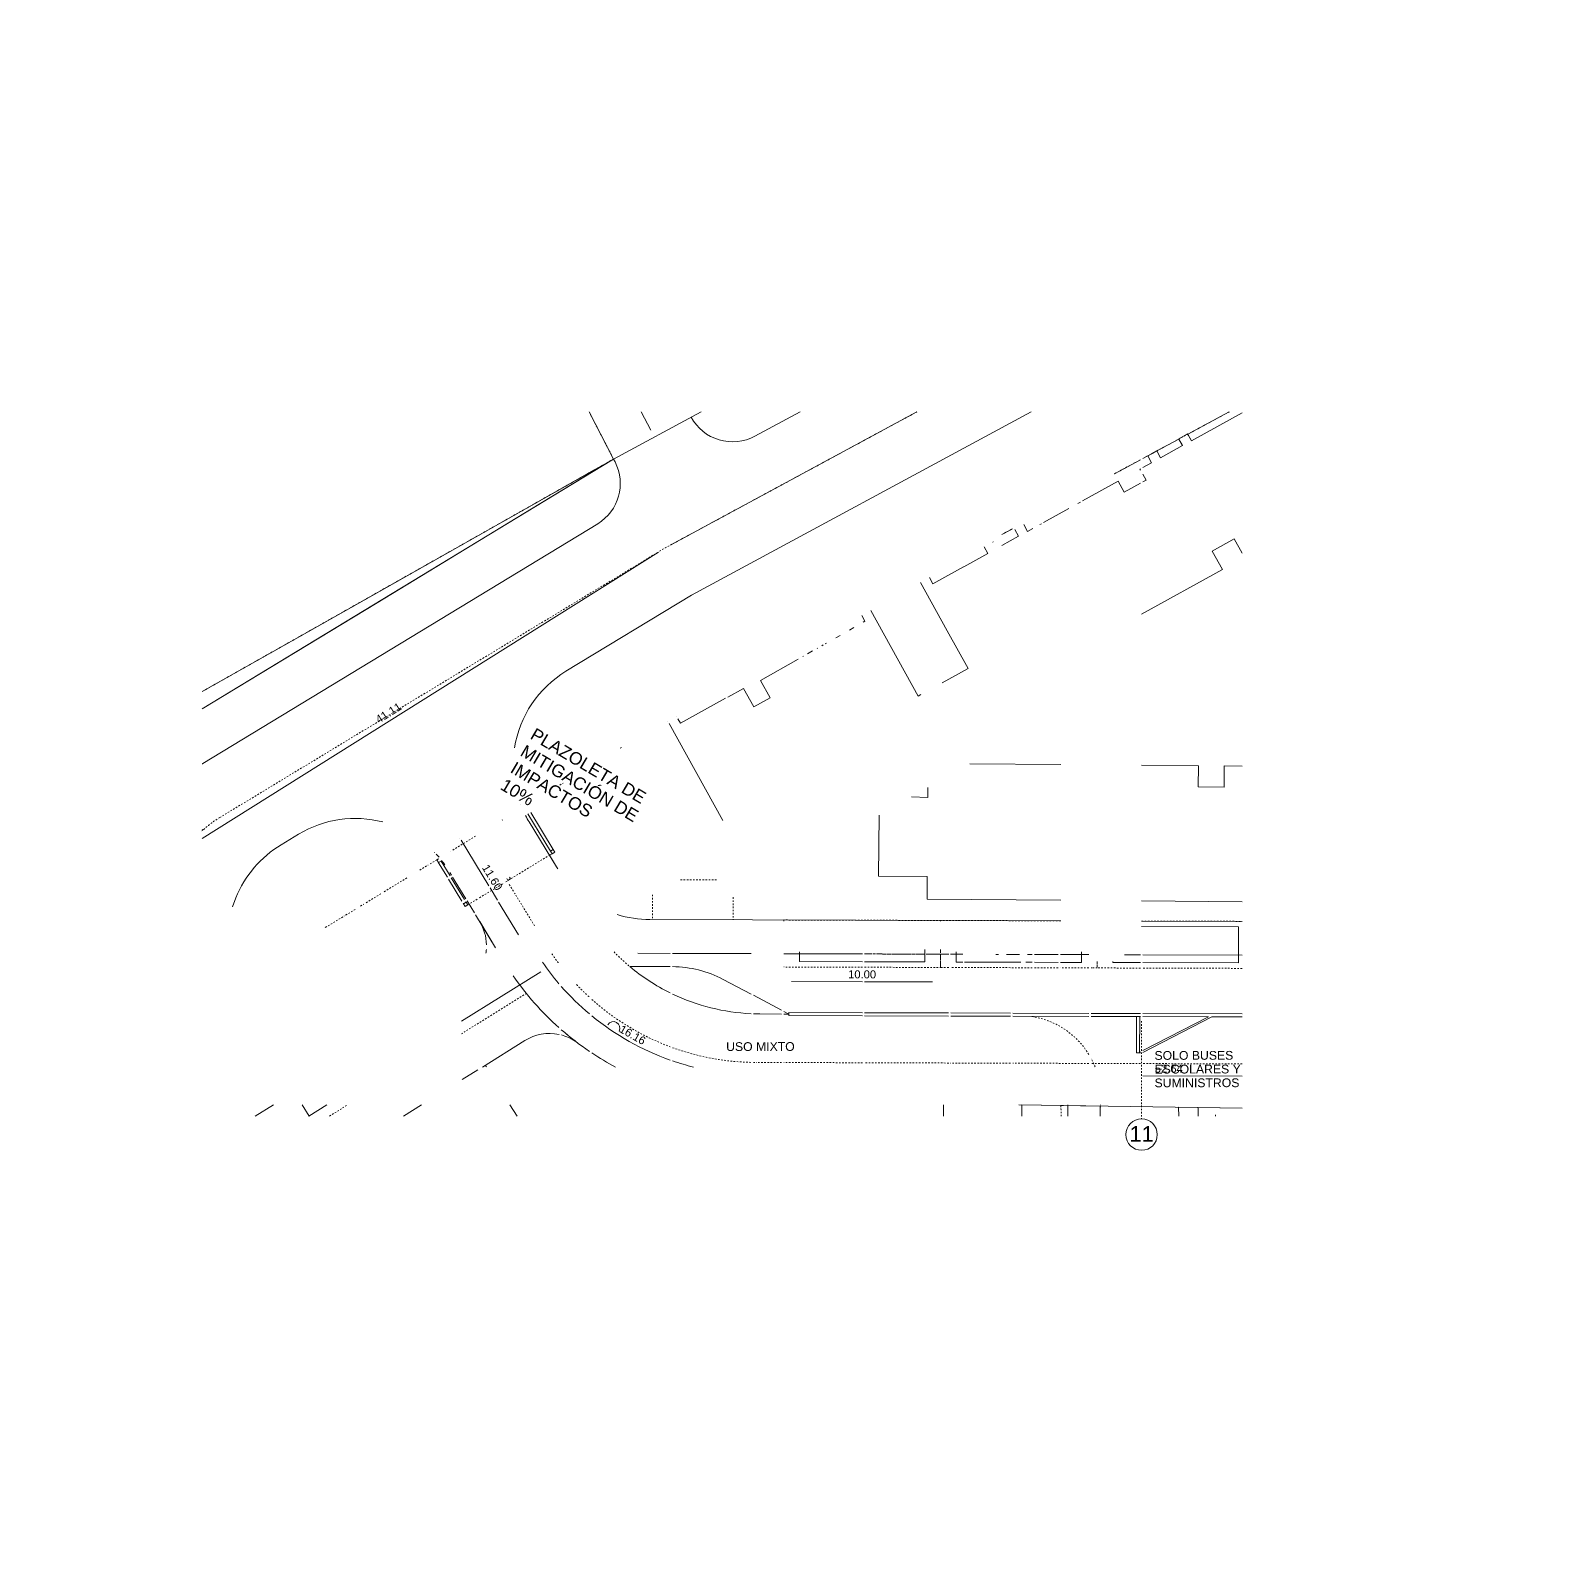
# Model space of a CAD drawing. Header units: metres. Extents: x -10 to 246, y 16 to 113.
# Drawn here: x 148.9 to 245.6, y 16.4 to 113.1 of the extents above; entities that cross this region are included whole.
import ezdxf

# ---------------------------------------------------------------- set-up
doc = ezdxf.new("R2010")
doc.units = ezdxf.units.M
for name, pattern in [('IMPORT-ACAD_ISO02W100 _2_', [0.075, 0.06, -0.015]), ('IMPORT-carrilciclo', [0.016, 0.006, -0.01]), ('IMPORT-HIDDEN _5_', [0.001875, 0.00125, -0.000625]), ('IMPORT-HIDDEN2 _2_', [0.023813, 0.015875, -0.007938]), ('LíneaDeRejilla', [0.021, 0.012, -0.003, 0.003, -0.003])]:
    doc.linetypes.add(name, pattern=pattern)
for name, color, linetype, lineweight in [('00_AREAS DE CESION PUBLICA', 63, 'Continuous', 5), ('00_TEXTOS', 7, 'Continuous', 5), ('00_URB_ ZONAS DURAS PEATONALES', 31, 'Continuous', 5), ('00_URB_HUELLA JARDÍN', 7, 'Continuous', 5), ('00_URB_LINDEROS', 1, 'Continuous', 5), ('00_URB_ZONAS VERDES_NO CTA', 63, 'Continuous', 5), ('00_VIA LOCAL LOTE A SEGREGAR', 253, 'Continuous', 5), ('A-MURO', 113, 'Continuous', 9), ('A-PL5', 5, 'Continuous', 5), ('A-VENT', 1, 'Continuous', 5), ('A07-PROYECCION-01', 8, 'IMPORT-HIDDEN2 _2_', 5), ('COTAS', 2, 'Continuous', 5), ('S-REJI', 1, 'Continuous', 5), ('S-REJI-IDEN', 1, 'Continuous', 5)]:
    doc.layers.add(name, color=color, linetype=linetype, lineweight=lineweight)
doc.layers.get('A-VENT').off()
doc.styles.add('Arial', font='Arial.ttf', dxfattribs={"height": 0.510389})
doc.styles.add('Arial_1', font='Arial.ttf', dxfattribs={"height": 0.797154})
doc.styles.add('Arial_2', font='Arial.ttf', dxfattribs={"height": 0.558007})
doc.styles.add('Arial_5', font='Arial.ttf', dxfattribs={"height": 1})

# ---------------------------------------------------------------- blocks, each defined once
blk = doc.blocks.new('DISPOSICIÓN URBANA JARDIN_dwg-1215257-Nivel 2')
at = {"color": 10, "linetype": 'IMPORT-ACAD_ISO02W100 _2_', "lineweight": 5}
for p, q in [((56.552, 90.271), (56.545, 90.269)), ((53.241, 84.298), (53.243, 84.292))]:
    blk.add_line(p, q, dxfattribs=at)
for start, end in [(22.43598, 102.52028), (194.1805, 194.36391), (241.88098, 256.64102), (270.74524, 278.53771), (281.40939, 282.20998)]:
    blk.add_arc((57.786, 85.682), 4.751, start, end, dxfattribs=at)
at = {"layer": '00_AREAS DE CESION PUBLICA', "color": 254, "flags": 128}
blk.add_lwpolyline([(101.632, 89.254), (99.19, 87.868), (99.479, 87.391)], dxfattribs=at)
at = {"layer": '00_URB_ ZONAS DURAS PEATONALES', "color": 7}
for p, q in [((94.969, 100.608), (89.417, 97.409)), ((90.066, 96.303), (95.602, 99.53)), ((62.962, 80.507), (85.617, 93.71)), ((57.559, 91.986), (57.555, 91.988)), ((63.766, 88.309), (57.688, 91.909)), ((52.108, 82.682), (52.117, 82.675))]:
    blk.add_line(p, q, dxfattribs=at)
at = {"layer": '00_URB_ ZONAS DURAS PEATONALES', "color": 7, "flags": 128}
for points in [[(84.954, 94.839), (77.552, 90.575), (76.826, 91.832), (74.14, 90.285), (72.195, 93.66)], [(52.941, 82.557), (55.372, 81.248), (55.548, 81.153), (55.453, 80.977), (55.358, 80.801), (56.117, 80.392)]]:
    blk.add_lwpolyline(points, dxfattribs=at)
at = {"layer": '00_URB_ ZONAS DURAS PEATONALES', "color": 7}
for start, end in [(241.68894, 242.95162), (282.88029, 300.23433)]:
    blk.add_arc((59.437, 86.554), 7, start, end, dxfattribs=at)
at = {"layer": '00_URB_HUELLA JARDÍN', "color": 253}
for p, q in [((73.167, 117.387), (73.073, 117.23)), ((72.737, 116.662), (71.79, 115.064)), ((71.714, 114.935), (71.658, 114.841)), ((69.658, 112.364), (69.639, 112.376)), ((66.963, 107.801), (69.992, 106.006)), ((64.757, 103.175), (64.587, 102.88)), ((64.245, 102.289), (64.085, 102.012)), ((80.573, 102.305), (75.536, 99.404)), ((63.422, 100.865), (63.402, 100.831)), ((63.629, 101.223), (63.577, 101.134)), ((63.743, 101.421), (63.704, 101.353)), ((89.417, 97.409), (94.969, 100.608)), ((62.906, 99.973), (62.88, 99.929)), ((63.235, 100.542), (63.055, 100.231)), ((57.555, 91.988), (57.559, 91.986)), ((57.688, 91.909), (63.766, 88.309)), ((57.887, 92.546), (57.883, 92.549))]:
    blk.add_line(p, q, dxfattribs=at)
at = {"layer": '00_URB_HUELLA JARDÍN', "color": 253, "flags": 128}
for points in [[(79.172, 127.528), (77.289, 124.349), (76.859, 124.602), (76.529, 124.045), (76.959, 123.789), (76.143, 122.412), (75.712, 122.668), (75.381, 122.108), (75.812, 121.853), (75.484, 121.3)], [(75.397, 121.152), (75.379, 121.122), (75.434, 121.089)], [(75.701, 120.931), (76.067, 120.714), (75.947, 120.511)], [(75.86, 120.364), (75.252, 119.337), (74.563, 119.745), (73.243, 117.516)], [(80.155, 113.193), (83.155, 118.258), (81.993, 118.947), (82.808, 120.324), (83.715, 119.787)], [(71.392, 114.392), (71.199, 114.067), (70.775, 114.318)], [(70.447, 113.758), (70.868, 113.507), (70.249, 112.461)], [(69.311, 111.816), (69.721, 111.571), (68.828, 110.063)], [(68.823, 110.055), (67.683, 108.13), (67.291, 108.362)], [(90.586, 108.076), (89.605, 107.511), (90.281, 106.34), (88.851, 105.516), (88.177, 106.685), (85.035, 104.876)], [(70.001, 106.001), (72.357, 104.606), (71.388, 102.97)], [(70.598, 101.636), (70.497, 101.465), (65.135, 104.641)], [(64.807, 104.08), (65.16, 103.871), (65.099, 103.765)], [(62.713, 99.639), (61.33, 97.248), (62.423, 96.601), (61.811, 95.569), (60.65, 96.257), (60.059, 95.26)], [(73.992, 96.75), (74.309, 96.199), (73.384, 95.704)], [(59.982, 95.13), (58.305, 92.3), (58.016, 92.47)], [(72.195, 93.66), (74.14, 90.285), (76.826, 91.832), (77.552, 90.575), (84.954, 94.839)]]:
    blk.add_lwpolyline(points, dxfattribs=at)
at = {"layer": '00_URB_LINDEROS', "color": 9}
blk.add_line((46.086, 104.682), (43.218, 106.492), dxfattribs=at)
at = {"layer": '00_URB_LINDEROS', "color": 21, "linetype": 'IMPORT-ACAD_ISO02W100 _2_', "flags": 128}
blk.add_lwpolyline([(43.218, 106.492), (46.086, 104.682), (46.02, 104.569), (45.286, 103.303), (42.963, 99.297), (37.858, 90.495), (37.197, 89.354), (33.208, 82.476), (30.956, 78.592)], dxfattribs=at)
at = {"layer": '00_URB_LINDEROS', "color": 9, "flags": 128}
blk.add_lwpolyline([(30.956, 78.592), (33.208, 82.476), (46.086, 104.682)], dxfattribs=at)
at = {"layer": '00_URB_ZONAS VERDES_NO CTA', "color": 254}
for p, q in [((75.19, 121.802), (75.566, 122.422)), ((74.13, 120.055), (75.102, 121.656)), ((75.102, 121.656), (74.13, 120.055)), ((73.073, 117.23), (73.167, 117.387)), ((71.79, 115.064), (72.737, 116.662)), ((71.658, 114.841), (71.714, 114.935)), ((69.888, 113.064), (70.288, 113.723)), ((70.288, 113.723), (69.888, 113.064)), ((69.639, 112.376), (69.658, 112.364)), ((69.992, 106.006), (66.963, 107.801)), ((64.587, 102.88), (64.757, 103.175)), ((64.085, 102.012), (64.245, 102.289)), ((75.536, 99.404), (80.573, 102.305)), ((63.402, 100.831), (63.422, 100.865)), ((63.577, 101.134), (63.629, 101.223)), ((63.704, 101.353), (63.743, 101.421)), ((62.88, 99.929), (62.906, 99.973)), ((63.055, 100.231), (63.235, 100.542)), ((57.883, 92.549), (57.887, 92.546)), ((99.479, 87.391), (99.19, 87.868)), ((70.932, 79.671), (68.919, 79.581)), ((73.134, 79.771), (71.101, 79.679)), ((72.06, 78.864), (73.257, 79.562)), ((65.604, 78.574), (63.373, 77.274))]:
    blk.add_line(p, q, dxfattribs=at)
at = {"layer": '00_URB_ZONAS VERDES_NO CTA', "color": 254, "flags": 128}
for points in [[(75.566, 122.422), (75.712, 122.668), (75.715, 122.666), (76.545, 124.035), (76.529, 124.045), (76.859, 124.602), (76.881, 124.589), (78.443, 127.163)], [(78.443, 127.163), (76.881, 124.589), (77.289, 124.349), (79.172, 127.528)], [(75.484, 121.3), (75.812, 121.853), (75.377, 122.11), (75.19, 121.802)], [(75.434, 121.089), (75.379, 121.122), (75.397, 121.152)], [(75.947, 120.511), (76.067, 120.714), (75.701, 120.931)], [(73.243, 117.516), (74.563, 119.745), (75.252, 119.337), (75.86, 120.364)], [(83.715, 119.787), (82.808, 120.324), (81.993, 118.947), (83.155, 118.258), (80.155, 113.193)], [(70.775, 114.318), (71.199, 114.067), (71.392, 114.392)], [(70.249, 112.461), (70.868, 113.507), (70.447, 113.758)], [(68.828, 110.063), (69.721, 111.571), (69.311, 111.816)], [(67.291, 108.362), (67.683, 108.13), (68.823, 110.055)], [(85.035, 104.876), (88.177, 106.685), (88.851, 105.516), (90.281, 106.34), (89.605, 107.511), (90.586, 108.076)], [(71.388, 102.97), (72.357, 104.606), (70.001, 106.001)], [(30.956, 78.592), (33.208, 82.476), (37.197, 89.354), (42.963, 99.297), (45.286, 103.303), (46.02, 104.569), (46.086, 104.682)], [(46.025, 104.569), (45.343, 103.303), (43.185, 99.297), (37.714, 89.141), (31.517, 77.637)], [(65.135, 104.641), (70.497, 101.465), (70.598, 101.636)], [(65.099, 103.765), (65.16, 103.871), (64.807, 104.08)], [(60.059, 95.26), (60.65, 96.257), (61.811, 95.569), (62.423, 96.601), (61.33, 97.248), (62.713, 99.639)], [(73.384, 95.704), (74.309, 96.199), (73.992, 96.75)], [(58.016, 92.47), (58.305, 92.3), (59.982, 95.13)], [(99.19, 87.868), (98.107, 87.253), (98.406, 86.761)], [(73.386, 79.637), (73.655, 79.794), (73.304, 79.778)]]:
    blk.add_lwpolyline(points, dxfattribs=at)
blk.add_lwpolyline([(76.959, 123.789), (76.545, 124.035), (75.715, 122.666), (76.143, 122.412)], close=True, dxfattribs=at)
at = {"layer": '00_URB_ZONAS VERDES_NO CTA', "color": 254}
for centre, radius, start, end in [((48.256, 103.44), 2.501, 150.2191, 153.15872), ((69.234, 72.588), 7, 92.58128, 120.00419), ((65.514, 90.096), 13, 274.86159, 297.74366), ((65.514, 90.096), 13, 298.40519, 300.23433), ((65.514, 90.096), 13, 260.51919, 274.13208)]:
    blk.add_arc(centre, radius, start, end, dxfattribs=at)
at = {"layer": '00_VIA LOCAL LOTE A SEGREGAR', "color": 254}
for p, q in [((54.827, 113.305), (53.127, 110.503)), ((49.377, 110.107), (46.086, 104.682)), ((46.025, 104.569), (31.517, 77.637)), ((46.086, 104.682), (46.261, 104.571)), ((47.301, 100.612), (33.322, 74.662)), ((95.602, 99.53), (90.066, 96.303)), ((93.117, 91.252), (98.588, 94.441)), ((85.617, 93.71), (62.962, 80.507)), ((90.266, 89.591), (92.987, 91.177)), ((93.089, 91.004), (90.367, 89.418)), ((85.946, 87.073), (90.136, 89.515)), ((90.237, 89.343), (86.047, 86.901)), ((101.632, 89.254), (89.251, 82.224)), ((98.406, 86.761), (98.107, 87.253)), ((82.533, 85.084), (85.816, 86.997)), ((85.918, 86.825), (82.634, 84.911)), ((77.772, 82.309), (82.404, 85.008)), ((82.505, 84.836), (77.874, 82.137)), ((52.117, 82.675), (52.108, 82.682)), ((56.117, 80.392), (53.167, 81.981)), ((85.471, 79.171), (85.097, 79.787)), ((50.599, 76.549), (50.423, 76.644)), ((52.163, 75.707), (50.731, 76.478)), ((53.09, 75.207), (52.295, 75.636)), ((55.38, 73.974), (53.222, 75.136)), ((53.66, 74.9), (55.38, 73.974)), ((40.874, 73.865), (40.253, 72.722)), ((58.504, 66.983), (59.984, 69.805)), ((39.483, 68.33), (39.573, 67.734)), ((58.605, 67.175), (58.725, 67.113)), ((57.802, 65.643), (58.345, 66.679)), ((61.246, 65.791), (61.998, 65.397)), ((55.75, 61.73), (56.383, 62.937)), ((48.228, 58.151), (47.596, 56.945))]:
    blk.add_line(p, q, dxfattribs=at)
at = {"layer": '00_VIA LOCAL LOTE A SEGREGAR', "linetype": 'IMPORT-carrilciclo'}
for p, q in [((90.066, 96.303), (95.602, 99.53)), ((97.12, 96.942), (91.649, 93.754)), ((88.669, 92.016), (87.113, 91.11)), ((88.839, 92.115), (88.805, 92.096)), ((86.977, 91.03), (85.688, 90.279)), ((100.205, 91.685), (94.734, 88.496)), ((85.558, 90.204), (81.821, 88.026)), ((78.989, 89.847), (79.015, 89.802)), ((80.033, 88.054), (79.921, 88.247)), ((79.921, 88.247), (80.033, 88.054)), ((94.605, 88.421), (91.883, 86.835)), ((81.735, 87.975), (81.052, 87.578)), ((91.753, 86.759), (87.563, 84.317)), ((76.201, 84.75), (71.868, 82.225)), ((87.434, 84.242), (84.137, 82.321)), ((91.583, 83.548), (91.936, 82.965)), ((84.034, 82.26), (79.39, 79.553)), ((56.253, 80.319), (56.117, 80.392)), ((79.286, 79.493), (74.953, 76.968)), ((54.529, 77.668), (54.076, 77.912)), ((56.819, 76.434), (54.661, 77.597)), ((74.823, 76.892), (73.424, 76.077)), ((56.28, 68.124), (58.55, 72.454)), ((51.673, 59.338), (52.306, 60.544))]:
    blk.add_line(p, q, dxfattribs=at)
at = {"layer": '00_VIA LOCAL LOTE A SEGREGAR'}
for p, q in [((86.807, 91.336), (85.511, 90.581)), ((84.752, 90.139), (81.644, 88.328)), ((85.381, 90.505), (85.03, 90.301))]:
    blk.add_line(p, q, dxfattribs=at)
at = {"layer": '00_VIA LOCAL LOTE A SEGREGAR', "linetype": 'IMPORT-HIDDEN _5_'}
for p, q in [((65.346, 84.846), (63.29, 83.648)), ((66.826, 84.429), (67.553, 83.182)), ((62.301, 81.958), (63.1, 80.587))]:
    blk.add_line(p, q, dxfattribs=at)
at = {"layer": '00_VIA LOCAL LOTE A SEGREGAR', "color": 254, "flags": 128}
for points in [[(50.324, 91.464), (54.768, 99.713), (67.544, 120.767)], [(98.689, 94.269), (97.019, 93.295), (94.373, 89.111)], [(94.316, 89.208), (96.831, 93.186), (93.218, 91.08)], [(94.258, 89.012), (94.038, 88.883), (92.875, 90.88)], [(93.047, 90.98), (94.193, 89.014), (94.226, 89.066)], [(94.093, 84.23), (93.758, 84.783), (89.408, 82.313), (89.78, 81.7)], [(77.77, 82.076), (73.706, 79.708), (73.605, 79.881), (77.669, 82.249)]]:
    blk.add_lwpolyline(points, dxfattribs=at)
at = {"layer": '00_VIA LOCAL LOTE A SEGREGAR', "linetype": 'IMPORT-carrilciclo', "flags": 128}
for points in [[(36.002, 72.241), (51.8, 101.462), (61.257, 117.078)], [(79.015, 89.802), (78.989, 89.847), (85.617, 93.71)], [(91.52, 93.678), (89.139, 92.29), (88.936, 92.638)], [(88.936, 92.638), (89.139, 92.29), (88.84, 92.116)], [(70.39, 84.741), (70.349, 84.812), (78.989, 89.847)], [(80.069, 87.993), (80.499, 87.255), (76.305, 84.81)], [(80.949, 87.517), (80.499, 87.255), (80.069, 87.993)]]:
    blk.add_lwpolyline(points, dxfattribs=at)
at = {"layer": '00_VIA LOCAL LOTE A SEGREGAR', "flags": 128}
for points in [[(90.243, 96.001), (95.58, 99.112), (96.738, 97.125), (91.472, 94.055)], [(91.342, 93.98), (89.827, 93.096), (89.799, 93.144)], [(87.759, 92.672), (88.099, 92.089), (86.936, 91.412)], [(81.558, 88.277), (81.187, 88.061), (80.859, 88.623)], [(79.059, 87.741), (79.459, 87.054), (76.128, 85.112)], [(76.024, 85.052), (72.547, 83.026), (72.234, 83.562)]]:
    blk.add_lwpolyline(points, dxfattribs=at)
at = {"layer": '00_VIA LOCAL LOTE A SEGREGAR', "color": 254}
for centre, radius, start, end in [((50.562, 112.059), 3, 238.74925, 328.74925), ((48.256, 103.44), 2.501, 150.21905, 153.15874), ((44.659, 102.034), 3, 331.68894, 57.73173), ((56.486, 88.144), 7, 151.68894, 201.45009), ((56.486, 88.144), 7, 237.71546, 241.68894), ((59.437, 86.554), 7, 241.68894, 242.95162), ((59.437, 86.554), 7, 282.88029, 300.23433), ((47.025, 70.524), 7, 105.78805, 151.48686), ((47.025, 70.524), 7, 74.06115, 74.16583), ((47.025, 70.524), 7, 70.6077, 72.79955), ((47.025, 70.524), 7, 65.58461, 68.3897), ((27.159, 77.982), 7, 331.21239, 331.68894), ((52.238, 72.259), 3, 31.96406, 61.68894), ((52.238, 72.259), 3, 21.63536, 26.25892), ((46.404, 69.381), 7, 151.48686, 188.62889), ((65.069, 89.752), 18.486, 244.96722, 258.70513), ((65.069, 89.752), 18.486, 244.96729, 258.70015), ((65.069, 89.752), 18.486, 259.3193, 266.37242), ((65.069, 89.752), 18.486, 259.32103, 262.86891), ((62.641, 68.412), 3, 108.87259, 152.33186), ((62.641, 68.412), 3, 87.4571, 105.93341), ((65.069, 89.752), 18.486, 266.92801, 272.37322)]:
    blk.add_arc(centre, radius, start, end, dxfattribs=at)
at = {"layer": '00_VIA LOCAL LOTE A SEGREGAR', "linetype": 'IMPORT-HIDDEN _5_'}
for start, end in [(62.05171, 112.74368), (52.1286, 58.79266), (22.57206, 24.99013)]:
    blk.add_arc((89.025, 82.661), 5.207, start, end, dxfattribs=at)
at = {"layer": '00_VIA LOCAL LOTE A SEGREGAR', "linetype": 'IMPORT-carrilciclo'}
for centre, radius, start, end in [((65.514, 90.096), 13, 254.44734, 260.51919), ((65.463, 89.736), 15.811, 244.59803, 247.38793), ((65.463, 89.736), 15.811, 280.5142, 299.03699), ((65.463, 89.736), 15.811, 299.58088, 300.23433), ((65.463, 89.736), 15.811, 253.70845, 257.91062), ((65.463, 89.736), 15.811, 258.63954, 279.93492), ((42.159, 68.912), 7, 151.60266, 163.32392), ((27.908, 76.084), 9.097, 325.78857, 326.59441)]:
    blk.add_arc(centre, radius, start, end, dxfattribs=at)
at = {"layer": 'A-MURO', "color": 121}
for p, q in [((52.84, 82.384), (55.277, 81.072)), ((52.941, 82.557), (55.372, 81.248)), ((50.451, 76.295), (49.49, 76.812)), ((50.552, 76.468), (49.585, 76.988)), ((52.115, 75.625), (50.684, 76.396)), ((52.014, 75.452), (50.583, 76.224)), ((52.292, 75.53), (52.247, 75.554)), ((52.197, 75.354), (52.146, 75.381))]:
    blk.add_line(p, q, dxfattribs=at)
at = {"layer": 'A-PL5', "color": 161}
for p, q in [((53.983, 78.248), (53.861, 78.313)), ((49.585, 76.989), (49.561, 77.002))]:
    blk.add_line(p, q, dxfattribs=at)
at = {"layer": 'A-PL5', "color": 161, "flags": 128}
for points in [[(55.548, 81.153), (55.372, 81.248), (55.277, 81.072), (55.453, 80.977)], [(52.292, 75.531), (52.197, 75.355), (52.374, 75.26), (52.468, 75.436)]]:
    blk.add_lwpolyline(points, close=True, dxfattribs=at)
for points in [[(53.76, 78.14), (53.888, 78.071), (53.983, 78.248)], [(49.366, 77.035), (49.302, 76.915), (49.489, 76.814), (49.585, 76.989)]]:
    blk.add_lwpolyline(points, dxfattribs=at)
at = {"layer": 'A07-PROYECCION-01', "color": 254}
for p, q in [((75.19, 121.802), (78.443, 127.163)), ((74.13, 120.055), (75.102, 121.656)), ((69.888, 113.064), (70.288, 113.723)), ((55.8, 88.977), (55.873, 89.114)), ((53.654, 84.995), (53.772, 85.214)), ((51.617, 81.213), (51.624, 81.226)), ((51.617, 81.213), (51.624, 81.226)), ((53.813, 77.933), (55.453, 80.977)), ((49.872, 77.974), (50.675, 79.464)), ((49.872, 77.974), (50.675, 79.464)), ((49.797, 77.834), (49.801, 77.842)), ((49.797, 77.834), (49.801, 77.842)), ((52.886, 76.211), (53.742, 77.8)), ((49.066, 76.478), (49.366, 77.035)), ((48.706, 75.81), (48.995, 76.346)), ((52.468, 75.436), (52.815, 76.079)), ((47.44, 73.46), (48.265, 74.99)), ((46.8, 72.272), (47.361, 73.313)), ((46.077, 70.929), (46.452, 71.626)), ((46.604, 71.906), (46.723, 72.129)), ((45.357, 69.593), (46.029, 70.841))]:
    blk.add_line(p, q, dxfattribs=at)
at = {"layer": 'COTAS', "color": 254}
for p, q in [((52.059, 101.89), (61.257, 117.078)), ((47.197, 107.476), (46.08, 108.172)), ((35.699, 70.51), (51.569, 101.018)), ((96.691, 97.674), (91.22, 94.485)), ((91.09, 94.409), (90.205, 93.893)), ((88.239, 92.748), (86.684, 91.841)), ((85.129, 90.935), (84.858, 90.777)), ((86.555, 91.766), (85.259, 91.011)), ((95.134, 87.815), (100.605, 91.004)), ((84.42, 90.522), (83.702, 90.103)), ((83.27, 89.851), (83.12, 89.764)), ((80.06, 87.981), (79.735, 87.791)), ((80.238, 88.084), (80.063, 87.983)), ((80.52, 88.249), (80.246, 88.089)), ((81.306, 88.707), (80.623, 88.309)), ((100.393, 88.013), (100.431, 87.95)), ((78.464, 87.05), (78.147, 86.866)), ((78.666, 87.168), (78.509, 87.077)), ((79.029, 87.38), (78.71, 87.194)), ((79.228, 87.496), (79.036, 87.384)), ((79.547, 87.682), (79.271, 87.521)), ((79.729, 87.788), (79.561, 87.69)), ((76.851, 86.111), (76.538, 85.928)), ((76.773, 84.013), (80.533, 86.204)), ((77.054, 86.229), (76.873, 86.123)), ((77.37, 86.413), (77.097, 86.254)), ((77.544, 86.514), (77.401, 86.431)), ((77.901, 86.722), (77.565, 86.526)), ((78.132, 86.857), (77.928, 86.738)), ((75.772, 85.481), (71.439, 82.956)), ((75.947, 85.583), (75.875, 85.542)), ((76.288, 85.782), (75.977, 85.601)), ((76.493, 85.902), (76.333, 85.809)), ((72.757, 81.673), (76.669, 83.953)), ((92.31, 83.184), (91.947, 83.806)), ((69.625, 81.899), (65.305, 79.381)), ((65.175, 79.306), (63.378, 78.258)), ((49.878, 78.845), (49.867, 78.851)), ((53.005, 77.163), (50.01, 78.774)), ((53.939, 76.66), (53.145, 77.088)), ((56.231, 75.428), (54.072, 76.589)), ((55.868, 68.826), (58.646, 74.12)), ((50.566, 58.688), (49.814, 59.082)), ((50.543, 58.675), (51.176, 59.881))]:
    blk.add_line(p, q, dxfattribs=at)
for start, end in [(244.94139, 250.9), (251.6771, 260.37698), (281.50528, 286.32134), (261.04838, 280.95678)]:
    blk.add_arc((65.463, 89.736), 16.606, start, end, dxfattribs=at)
at = {"layer": 'COTAS', "color": 41}
blk.add_arc((64.457, 73.363), 0.411, 0.96163, 180.96163, dxfattribs=at)
at = {"layer": '00_TEXTOS', "color": 253, "attachment_point": 1, "line_spacing_factor": 0.941778}
for s, insert, char_height, width, rotation, style in [('SOLO BUSES\\PESCOLARES Y\\PSUMINISTROS', (94.973, 89.562), 0.55801, 8.68051, 30.5053, 'Arial_2'), ('PLAZOLETA DE\\PMITIGACIÓN DE\\PIMPACTOS\\P10%', (50.463, 87.4), 0.79715, 13.49727, 359.76231, 'Arial_1'), ('USO MIXTO', (71.119, 76.217), 0.558, 6.93249, 30.5053, 'Arial_2')]:
    blk.add_mtext(s, dxfattribs=dict(at, insert=insert, char_height=char_height, width=width, rotation=rotation, style=style))
at = {"layer": 'COTAS', "color": 51, "char_height": 0.5104, "width": 1.93191, "attachment_point": 2, "line_spacing_factor": 0.941778, "style": 'Arial'}
for s, insert, rotation in [('52.64', (96.196, 89.277), 30.23433), ('41.11', (41.673, 83.558), 62.51743), ('10.00', (76.279, 84.566), 30.23433), ('11.60', (53.048, 77.965), 331.72088), ('16.16', (65.729, 73.859), 0.96163)]:
    blk.add_mtext(s, dxfattribs=dict(at, insert=insert, rotation=rotation))
blk = doc.blocks.new('Grid - 4mm-563819-Nivel 2')
at = {"layer": 'S-REJI-IDEN'}
blk.add_circle((0, 0), 0.004, dxfattribs=at)

msp = doc.modelspace()

# ---------------------------------------------------------------- linework, layer by layer
at = {"layer": 'S-REJI', "linetype": 'LíneaDeRejilla'}
msp.add_line((219.834, 49.83), (219.834, 43.58), dxfattribs=at)

# ---------------------------------------------------------------- block references
at = {"layer": 'A-VENT', "rotation": 329.59469028066}
msp.add_blockref('DISPOSICIÓN URBANA JARDIN_dwg-1215257-Nivel 2', (93.415, 18.734), dxfattribs=at)
at = {"layer": 'S-REJI-IDEN', "xscale": 249.9999999999999, "yscale": 249.9999999999999, "zscale": 249.9999999999999, "rotation": 180}
msp.add_blockref('Grid - 4mm-563819-Nivel 2', (219.834, 42.58), dxfattribs=at)

# ---------------------------------------------------------------- texts
at = {"layer": 'S-REJI-IDEN', "insert": (219.835, 43.124), "char_height": 1, "width": 1.86088, "attachment_point": 2, "line_spacing_factor": 0.941778, "style": 'Arial_5'}
msp.add_mtext('11', dxfattribs=at)

doc.saveas('drawing.dxf')
